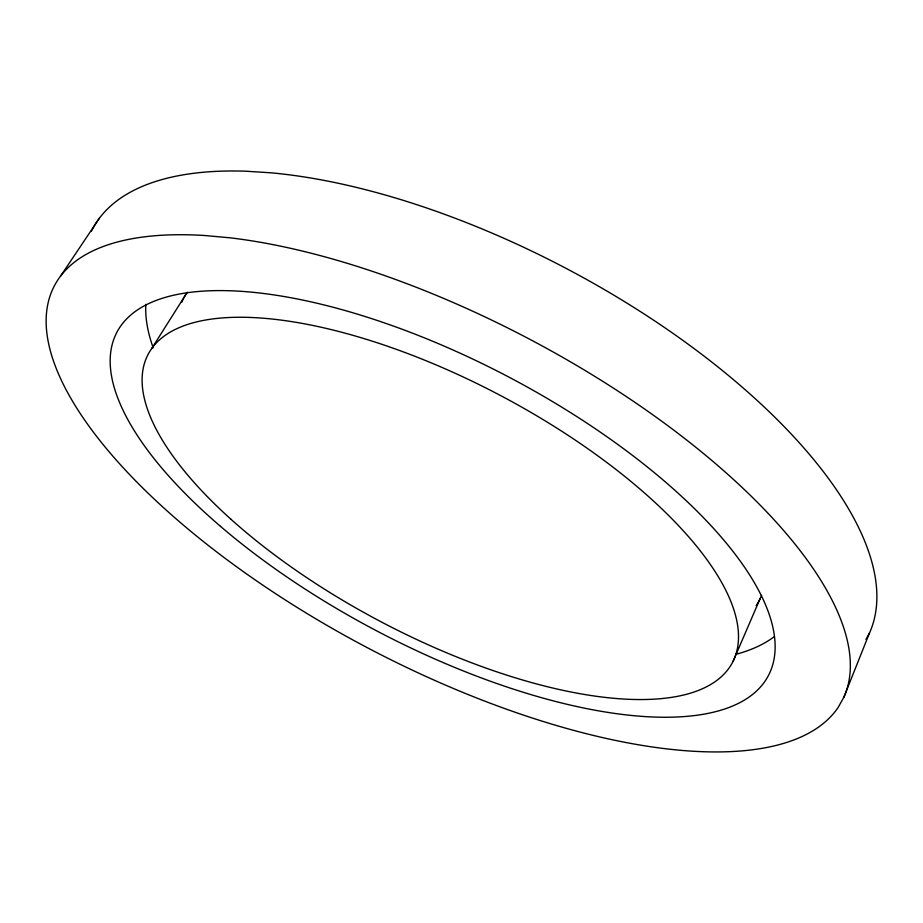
<?xml version="1.0" encoding="UTF-8"?>
<svg xmlns="http://www.w3.org/2000/svg" width="923" height="923" viewBox="0 0 923 923"><rect width="100%" height="100%" fill="white"/><g stroke="black" fill="none" stroke-linecap="round" stroke-linejoin="round"><path stroke-width="1.38" d="M843.818 697.338A445.174 174.285 27.8 0 0 671.529 428.468A445.174 174.285 27.8 0 0 229.977 237.811L204.641 235.503A445.174 174.285 27.8 0 0 226.654 559.465A445.174 174.285 27.8 0 0 838.107 707.503L843.818 697.338L869.454 633.109A437.94 186.111 27.8 0 0 705.703 357.363A437.94 186.111 27.8 0 0 270.877 172.797L245.587 171.193A437.94 186.111 27.8 0 0 91.296 231.431M733.22 661.018L760.01 598.889M865.982 639.443L869.454 633.109M151.718 348.513L187.277 292.199M60.526 276.185L99.303 218.336M181.75 302.34A325.058 136.708 27.8 0 1 186.561 293.168M761.59 595.312A325.058 136.708 27.8 0 1 756.179 605.638M774.074 636.812A362.301 152.849 27.8 0 1 735.7 654.372M153.195 347.763A362.301 152.849 27.8 0 1 145.822 304.348M220.516 526.375A368.196 143.065 27.8 0 0 767.959 676.409A368.196 143.065 27.8 0 0 339.502 308.974A368.196 143.065 27.8 0 0 220.516 526.375M230.877 519.188A330.319 127.939 27.8 0 0 728.882 668.287A330.319 127.939 27.8 0 0 361.135 337.726A330.319 127.939 27.8 0 0 230.877 519.188"/></g></svg>
